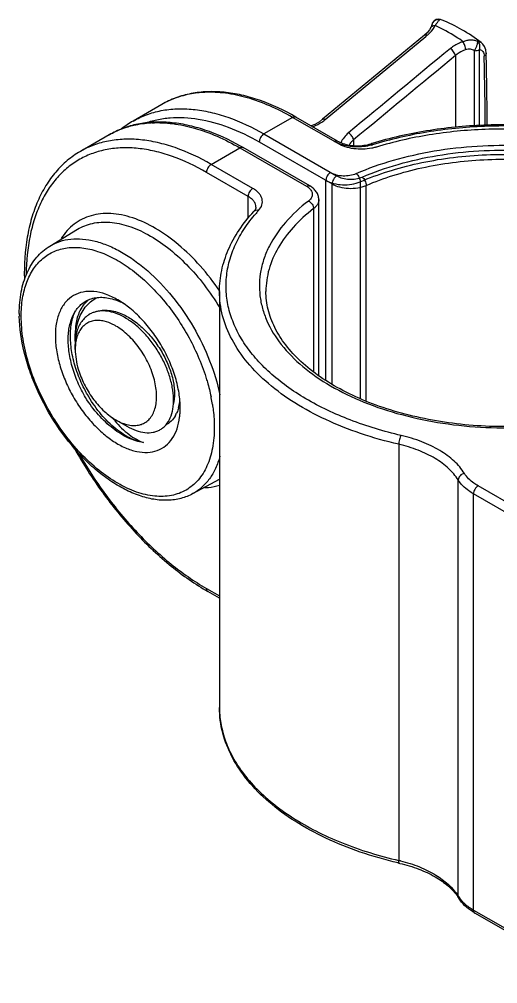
# Model space of a CAD drawing. Extents: x 0 to 781, y 0 to 572.
# Drawn here: x 587 to 623.5, y 356.6 to 430.4 of the extents above; entities that cross this region are included whole.
import ezdxf

# ---------------------------------------------------------------- set-up
doc = ezdxf.new("R2010")
doc.units = 0
doc.header["$LTSCALE"] = 10
doc.header["$MEASUREMENT"] = 0
doc.layers.get('0').update_dxf_attribs({"linetype": 'CONTINUOUS'})
doc.layers.add('06___PRT_ALL_SURFS', color=7, linetype='CONTINUOUS')

msp = doc.modelspace()

# ---------------------------------------------------------------- linework, layer by layer
at = {"color": 7, "linetype": 'Continuous'}
for p, q in [((619.023, 430.44), (619.022, 430.44)), ((619.163, 430.419), (619.023, 430.44)), ((619.115, 430.419), (619.023, 430.44)), ((619.292, 430.379), (619.115, 430.419)), ((619.292, 430.379), (619.163, 430.419)), ((619.292, 430.379), (619.292, 430.379)), ((618.412, 429.802), (618.412, 429.802)), ((617.941, 429.232), (610.149, 422.788)), ((610.355, 422.778), (618.033, 429.12)), ((618.13, 429.407), (617.941, 429.232)), ((618.033, 429.12), (618.153, 429.22)), ((621.772, 422.267), (621.772, 428.039)), ((622.137, 422.289), (622.137, 428.124)), ((622.277, 428.658), (622.277, 428.658)), ((620.31, 427.663), (620.31, 422.176)), ((622.651, 427.846), (622.651, 427.846)), ((597.851, 423.922), (595.659, 422.657)), ((607.851, 422.932), (605.659, 421.666)), ((611.33, 420.924), (607.851, 422.932)), ((611.284, 421.119), (608.101, 422.957)), ((605.659, 421.666), (611.221, 418.455)), ((605.306, 421.054), (610.867, 417.843)), ((612.518, 421.219), (612.518, 420.784)), ((610.403, 402.836), (610.403, 418.111)), ((610.867, 402.532), (610.867, 417.843)), ((613.015, 418.003), (613.015, 401.434)), ((613.472, 401.215), (613.472, 417.731)), ((591.234, 405.799), (591.234, 406.367)), ((591.234, 405.173), (591.234, 405.549)), ((594.346, 399.784), (595.183, 399.3))]:
    msp.add_line(p, q, dxfattribs=at)
for points in [[(618.412, 429.802), (618.314, 429.632), (618.13, 429.407)], [(618.497, 429.992), (618.499, 429.999), (618.497, 429.996), (618.481, 429.953), (618.445, 429.872), (618.412, 429.802)], [(622.651, 427.846), (622.619, 428.11), (622.533, 428.349), (622.401, 428.544), (622.277, 428.658)], [(610.149, 422.788), (609.901, 422.606), (609.542, 422.401), (609.268, 422.283)]]:
    msp.add_lwpolyline(points, dxfattribs=at)
for centre, radius, start, end in [((618.991, 429.941), 0.5, 86.41516, 174.11459), ((618.985, 429.937), 0.495, 138.63404, 155.59109), ((618.987, 429.935), 0.497, 137.35152, 138.61956), ((618.994, 429.927), 0.508, 86.78769, 96.87046), ((618.979, 429.938), 0.488, 173.70532, 179.70712), ((618.991, 429.937), 0.5, 160.47066, 173.73698), ((618.975, 429.942), 0.483, 155.66979, 160.41315), ((157.777, 417.779), 464.832, 0.55998, 1.21444), ((157.28, 417.98), 465.476, 0.53549, 1.21444), ((601.249, 418.017), 6.813, 106.44817, 119.9173), ((601.515, 416.544), 8.315, 92.64361, 93.18166), ((598.783, 406.816), 18.637, 59.99947, 60.6803), ((599.177, 416.566), 7.034, 120.00748, 128.773), ((608.416, 425.129), 3.047, 306.52203, 309.51531), ((612.584, 423.963), 3.265, 251.22403, 251.67156), ((612.543, 423.436), 2.64, 248.74408, 251.11679), ((622.507, 392.552), 29.656, 106.78397, 107.01951), ((612.953, 424.172), 3.484, 284.96396, 287.00954), ((593.134, 406.939), 2.221, 107.63842, 108.0745), ((593.239, 406.311), 1.799, 121.68807, 123.10769), ((593.241, 406.306), 1.805, 115.11415, 121.67867), ((593.46, 406.215), 1.961, 108.62471, 109.17068), ((597.51, 405.8), 6.275, 179.99781, 180.98054), ((595.56, 405.552), 4.325, 176.71359, 180.05202), ((595.353, 405.563), 4.118, 176.38821, 176.69914), ((597.802, 405.543), 6.605, 196.55267, 197.76737), ((595.971, 401.57), 3.278, 345.19177, 348.87115), ((595.541, 401.651), 3.716, 348.93442, 353.32081), ((596.895, 401.25), 2.298, 330.55875, 334.64811), ((600.605, 405.075), 8.303, 217.96229, 219.33814), ((600.443, 404.943), 8.095, 219.34039, 220.30626), ((595.782, 400.915), 1.552, 284.79378, 288.28752)]:
    msp.add_arc(centre, radius, start, end, dxfattribs=at)
for points, knots in [([(618.621, 430.272), (618.661, 430.315), (618.758, 430.389), (618.874, 430.424), (618.933, 430.431)], [0, 0, 0, 0, 0.499295, 1, 1, 1, 1]), ([(618.751, 429.963), (618.805, 430.045), (618.883, 430.157), (618.985, 430.286), (619.029, 430.337), (619.049, 430.358)], [0, 0, 0, 0, 0.595246, 0.822001, 1, 1, 1, 1]), ([(619.049, 430.358), (619.052, 430.361), (619.061, 430.371), (619.071, 430.381), (619.079, 430.389)], [0, 0, 0, 0, 0.269495, 1, 1, 1, 1]), ([(619.079, 430.389), (619.082, 430.392), (619.093, 430.402), (619.105, 430.413), (619.115, 430.419)], [0, 0, 0, 0, 0.287451, 1, 1, 1, 1]), ([(622.277, 428.658), (621.804, 429.015), (620.846, 429.657), (619.811, 430.171), (619.292, 430.379)], [0, 0, 0, 0, 0.514062, 1, 1, 1, 1]), ([(618.153, 429.22), (618.22, 429.275), (618.457, 429.489), (618.655, 429.751), (618.751, 429.963)], [0, 0, 0, 0, 0.270685, 1, 1, 1, 1]), ([(618.412, 429.802), (618.424, 429.828), (618.461, 429.878), (618.542, 429.931), (618.641, 429.961), (618.714, 429.964), (618.751, 429.963)], [0, 0, 0, 0, 0.220953, 0.456426, 0.715825, 1, 1, 1, 1]), ([(620.898, 428.724), (620.722, 428.848), (620.036, 429.309), (619.309, 429.712), (618.751, 429.963)], [0, 0, 0, 0, 0.2603, 1, 1, 1, 1]), ([(617.941, 429.232), (617.952, 429.242), (617.981, 429.256), (618.033, 429.259), (618.092, 429.247), (618.132, 429.23), (618.153, 429.22)], [0, 0, 0, 0, 0.196532, 0.420146, 0.687076, 1, 1, 1, 1]), ([(622, 428.754), (621.913, 428.784), (621.732, 428.83), (621.452, 428.851), (621.169, 428.82), (620.986, 428.761), (620.898, 428.724)], [0, 0, 0, 0, 0.245547, 0.493092, 0.744083, 1, 1, 1, 1]), ([(620.898, 428.724), (620.805, 428.695), (620.455, 428.57), (620.126, 428.379), (619.914, 428.203)], [0, 0, 0, 0, 0.259009, 1, 1, 1, 1]), ([(620.31, 427.663), (620.3, 427.712), (620.26, 427.816), (620.169, 427.961), (620.053, 428.096), (619.961, 428.172), (619.914, 428.203)], [0, 0, 0, 0, 0.221722, 0.480506, 0.749635, 1, 1, 1, 1]), ([(621.092, 428.118), (621.019, 428.092), (620.738, 427.979), (620.478, 427.812), (620.31, 427.663)], [0, 0, 0, 0, 0.257553, 1, 1, 1, 1]), ([(621.092, 428.118), (621.083, 428.168), (621.06, 428.272), (621.015, 428.429), (620.961, 428.582), (620.919, 428.679), (620.898, 428.724)], [0, 0, 0, 0, 0.238012, 0.504204, 0.768223, 1, 1, 1, 1]), ([(621.772, 428.039), (621.72, 428.066), (621.613, 428.112), (621.443, 428.155), (621.265, 428.161), (621.148, 428.137), (621.092, 428.118)], [0, 0, 0, 0, 0.247778, 0.496345, 0.746636, 1, 1, 1, 1]), ([(621.772, 428.039), (621.787, 428.07), (621.823, 428.132), (621.873, 428.23), (621.915, 428.334), (621.951, 428.437), (621.98, 428.535), (621.995, 428.611), (622.003, 428.665), (622.007, 428.706), (622.006, 428.737), (622, 428.754)], [0, 0, 0, 0, 0.135308, 0.282348, 0.432642, 0.579275, 0.715114, 0.833664, 0.884573, 0.929075, 1, 1, 1, 1]), ([(621.772, 428.039), (621.838, 428.039), (621.965, 428.051), (622.086, 428.094), (622.137, 428.124)], [0, 0, 0, 0, 0.525548, 1, 1, 1, 1]), ([(622.137, 428.124), (622.158, 428.179), (622.183, 428.297), (622.171, 428.474), (622.112, 428.635), (622.041, 428.721), (622, 428.754)], [0, 0, 0, 0, 0.260353, 0.521078, 0.770119, 1, 1, 1, 1]), ([(622, 428.754), (622.05, 428.751), (622.149, 428.734), (622.238, 428.687), (622.277, 428.658)], [0, 0, 0, 0, 0.512279, 1, 1, 1, 1]), ([(622.137, 428.124), (622.189, 428.121), (622.292, 428.094), (622.415, 427.983), (622.488, 427.821), (622.503, 427.697), (622.505, 427.631)], [0, 0, 0, 0, 0.228791, 0.455694, 0.707915, 1, 1, 1, 1]), ([(622.651, 427.846), (622.651, 427.826), (622.645, 427.785), (622.615, 427.727), (622.567, 427.674), (622.527, 427.645), (622.505, 427.631)], [0, 0, 0, 0, 0.218843, 0.452546, 0.7118, 1, 1, 1, 1]), ([(608.101, 422.957), (607.215, 423.468), (605.852, 424.116), (603.977, 424.66), (602.636, 424.884), (601.337, 424.927), (600.094, 424.786), (598.921, 424.461), (598.194, 424.12), (597.851, 423.922)], [0, 0, 0, 0, 0.284915, 0.417041, 0.542661, 0.662551, 0.77779, 0.889729, 1, 1, 1, 1]), ([(601.054, 424.846), (600.904, 424.838), (600.319, 424.789), (599.739, 424.675), (599.32, 424.551)], [0, 0, 0, 0, 0.255604, 1, 1, 1, 1]), ([(607.851, 422.932), (607.287, 423.258), (606.16, 423.833), (604.438, 424.463), (602.763, 424.821), (601.661, 424.875), (601.132, 424.85)], [0, 0, 0, 0, 0.276503, 0.534855, 0.775382, 1, 1, 1, 1]), ([(595.659, 422.657), (595.987, 422.846), (596.684, 423.172), (597.81, 423.483), (599.011, 423.617), (600.273, 423.573), (601.585, 423.353), (603.434, 422.815), (604.781, 422.173), (605.659, 421.666)], [0, 0, 0, 0, 0.108048, 0.218133, 0.332108, 0.451508, 0.577459, 0.71072, 1, 1, 1, 1]), ([(596.53, 422.479), (596.839, 422.595), (597.483, 422.784), (598.862, 422.984), (600.731, 422.878), (603.042, 422.224), (604.549, 421.491), (605.306, 421.054)], [0, 0, 0, 0, 0.107863, 0.218861, 0.454464, 0.713983, 1, 1, 1, 1]), ([(607.851, 422.932), (607.873, 422.944), (607.917, 422.965), (607.984, 422.981), (608.047, 422.98), (608.085, 422.966), (608.101, 422.957)], [0, 0, 0, 0, 0.289153, 0.549037, 0.782326, 1, 1, 1, 1]), ([(609.382, 422.214), (609.459, 422.245), (609.755, 422.374), (610.037, 422.538), (610.229, 422.68)], [0, 0, 0, 0, 0.256992, 1, 1, 1, 1]), ([(610.149, 422.788), (610.16, 422.797), (610.188, 422.811), (610.238, 422.815), (610.296, 422.804), (610.335, 422.788), (610.355, 422.778)], [0, 0, 0, 0, 0.197999, 0.422131, 0.688433, 1, 1, 1, 1]), ([(643.991, 414.706), (643.358, 415.557), (642.192, 416.734), (640.385, 418.064), (638.256, 419.338), (635.22, 420.651), (631.208, 421.741), (626.906, 422.34), (622.485, 422.425), (618.126, 421.994), (615.3, 421.354), (613.943, 420.945)], [0, 0, 0, 0, 0.098598, 0.152087, 0.208391, 0.328853, 0.458252, 0.59368, 0.731608, 0.868258, 1, 1, 1, 1]), ([(643.784, 414.546), (643.195, 415.392), (642.085, 416.567), (640.342, 417.899), (638.256, 419.187), (635.251, 420.52), (631.257, 421.631), (626.953, 422.245), (622.524, 422.336), (618.156, 421.902), (615.328, 421.255), (613.973, 420.84)], [0, 0, 0, 0, 0.096261, 0.148986, 0.204779, 0.324893, 0.454664, 0.590936, 0.729919, 0.867574, 1, 1, 1, 1]), ([(605.659, 421.666), (605.609, 421.637), (605.514, 421.557), (605.403, 421.406), (605.328, 421.234), (605.306, 421.112), (605.306, 421.054)], [0, 0, 0, 0, 0.237217, 0.499998, 0.76278, 1, 1, 1, 1]), ([(612.129, 421.754), (612.002, 421.649), (611.776, 421.419), (611.611, 421.141), (611.551, 420.998)], [0, 0, 0, 0, 0.515744, 1, 1, 1, 1]), ([(612.518, 421.219), (612.508, 421.267), (612.469, 421.369), (612.38, 421.513), (612.266, 421.646), (612.176, 421.723), (612.129, 421.754)], [0, 0, 0, 0, 0.221202, 0.479279, 0.748335, 1, 1, 1, 1]), ([(643.343, 414.558), (642.758, 415.378), (641.663, 416.516), (639.952, 417.806), (637.911, 419.052), (634.978, 420.342), (631.086, 421.418), (626.898, 422.013), (622.587, 422.104), (618.334, 421.688), (615.579, 421.065), (614.257, 420.665)], [0, 0, 0, 0, 0.096571, 0.149419, 0.205301, 0.325483, 0.455185, 0.591295, 0.730091, 0.867604, 1, 1, 1, 1]), ([(611.034, 421.095), (611.056, 421.107), (611.099, 421.128), (611.166, 421.144), (611.229, 421.143), (611.267, 421.129), (611.284, 421.119)], [0, 0, 0, 0, 0.289153, 0.549037, 0.782326, 1, 1, 1, 1]), ([(611.533, 420.871), (611.488, 420.887), (611.317, 420.949), (611.151, 421.027), (611.034, 421.095)], [0, 0, 0, 0, 0.260342, 1, 1, 1, 1]), ([(611.284, 421.119), (611.307, 421.106), (611.404, 421.052), (611.507, 421.007), (611.586, 420.976)], [0, 0, 0, 0, 0.237218, 1, 1, 1, 1]), ([(613.901, 420.577), (613.677, 420.534), (613.219, 420.484), (612.537, 420.519), (611.896, 420.658), (611.504, 420.823), (611.33, 420.924)], [0, 0, 0, 0, 0.259308, 0.52089, 0.771599, 1, 1, 1, 1]), ([(613.853, 420.806), (613.477, 420.705), (612.884, 420.642), (612.112, 420.714), (611.736, 420.804), (611.557, 420.863)], [0, 0, 0, 0, 0.50283, 0.756991, 1, 1, 1, 1]), ([(611.689, 420.938), (611.853, 420.882), (612.205, 420.797), (612.75, 420.75), (613.3, 420.783), (613.657, 420.858), (613.826, 420.91)], [0, 0, 0, 0, 0.240841, 0.49735, 0.755188, 1, 1, 1, 1]), ([(612.518, 421.219), (612.485, 421.188), (612.357, 421.067), (612.245, 420.929), (612.175, 420.818)], [0, 0, 0, 0, 0.256517, 1, 1, 1, 1]), ([(612.715, 418.642), (613.642, 419.042), (615.605, 419.733), (618.711, 420.429), (621.981, 420.8), (625.313, 420.833), (628.603, 420.528), (631.749, 419.894), (634.655, 418.951), (637.231, 417.726), (639.399, 416.254), (641.093, 414.574), (642.08, 413.001), (642.552, 411.704), (642.75, 410.734), (642.796, 409.758), (642.69, 408.783), (642.433, 407.818), (641.882, 406.531), (640.801, 404.981), (639.666, 403.941), (639.03, 403.45)], [0, 0, 0, 0, 0.070416, 0.1448, 0.221752, 0.299687, 0.37696, 0.451968, 0.523263, 0.589667, 0.650417, 0.705345, 0.755081, 0.778522, 0.801345, 0.823884, 0.846493, 0.869522, 0.893288, 0.943949, 1, 1, 1, 1]), ([(613.973, 420.84), (613.96, 420.853), (613.932, 420.88), (613.883, 420.912), (613.842, 420.915), (613.826, 420.91)], [0, 0, 0, 0, 0.318155, 0.701868, 1, 1, 1, 1]), ([(614.257, 420.665), (614.228, 420.657), (614.111, 420.623), (613.992, 420.595), (613.901, 420.577)], [0, 0, 0, 0, 0.245668, 1, 1, 1, 1]), ([(613.015, 418.003), (613.709, 418.302), (615.163, 418.84), (617.453, 419.449), (619.865, 419.871), (622.355, 420.099), (624.875, 420.127), (627.379, 419.956), (629.818, 419.589), (632.147, 419.032), (634.323, 418.296), (636.304, 417.394), (638.054, 416.343), (639.54, 415.16), (640.735, 413.866), (641.613, 412.481), (642.151, 411.03), (642.274, 410.03), (642.274, 409.541)], [0, 0, 0, 0, 0.066126, 0.135387, 0.207004, 0.280142, 0.35388, 0.427282, 0.499425, 0.569434, 0.636523, 0.700037, 0.759503, 0.814685, 0.865657, 0.912872, 0.95722, 1, 1, 1, 1]), ([(613.174, 418.372), (614.068, 418.754), (615.962, 419.413), (618.955, 420.077), (622.103, 420.428), (625.309, 420.455), (628.474, 420.158), (631.5, 419.545), (634.295, 418.636), (636.773, 417.456), (638.86, 416.04), (640.492, 414.425), (641.445, 412.912), (641.903, 411.665), (642.097, 410.732), (642.146, 409.793), (642.048, 408.854), (641.806, 407.926), (641.284, 406.686), (640.254, 405.192), (639.169, 404.189), (638.561, 403.715)], [0, 0, 0, 0, 0.070534, 0.144995, 0.221984, 0.299925, 0.377185, 0.452173, 0.52345, 0.589848, 0.650612, 0.705571, 0.755348, 0.778807, 0.801643, 0.824186, 0.846788, 0.869798, 0.893532, 0.94409, 1, 1, 1, 1]), ([(613.472, 417.731), (614.142, 418.018), (615.545, 418.531), (617.753, 419.112), (620.078, 419.513), (623.278, 419.798), (626.509, 419.702), (629.655, 419.223), (631.895, 418.684), (633.985, 417.972), (635.889, 417.102), (637.571, 416.089), (638.998, 414.95), (640.146, 413.704), (640.989, 412.37), (641.506, 410.974), (641.624, 410.012), (641.624, 409.541)], [0, 0, 0, 0, 0.066253, 0.135613, 0.2073, 0.28048, 0.427515, 0.499636, 0.569611, 0.636659, 0.700131, 0.759558, 0.814708, 0.865659, 0.912865, 0.957213, 1, 1, 1, 1]), ([(610.756, 418.724), (610.706, 418.695), (610.611, 418.615), (610.5, 418.463), (610.425, 418.291), (610.403, 418.169), (610.403, 418.111)], [0, 0, 0, 0, 0.237217, 0.499998, 0.76278, 1, 1, 1, 1]), ([(610.756, 418.724), (610.892, 418.645), (611.206, 418.526), (611.712, 418.455), (612.23, 418.485), (612.564, 418.577), (612.715, 418.642)], [0, 0, 0, 0, 0.233419, 0.491712, 0.754443, 1, 1, 1, 1]), ([(611.221, 418.455), (611.171, 418.426), (611.076, 418.346), (610.965, 418.195), (610.889, 418.023), (610.867, 417.901), (610.867, 417.843)], [0, 0, 0, 0, 0.237217, 0.499998, 0.76278, 1, 1, 1, 1]), ([(611.221, 418.455), (611.356, 418.377), (611.669, 418.258), (612.173, 418.187), (612.69, 418.216), (613.022, 418.307), (613.174, 418.372)], [0, 0, 0, 0, 0.233308, 0.491462, 0.754186, 1, 1, 1, 1]), ([(612.715, 418.642), (612.759, 418.609), (612.84, 418.52), (612.933, 418.361), (612.996, 418.184), (613.015, 418.061), (613.015, 418.003)], [0, 0, 0, 0, 0.228453, 0.490825, 0.758132, 1, 1, 1, 1]), ([(610.403, 418.111), (610.584, 418.006), (611.002, 417.847), (611.677, 417.752), (612.368, 417.793), (612.812, 417.916), (613.015, 418.003)], [0, 0, 0, 0, 0.233426, 0.491712, 0.754436, 1, 1, 1, 1]), ([(610.867, 417.843), (611.048, 417.739), (611.465, 417.58), (612.137, 417.485), (612.826, 417.524), (613.269, 417.645), (613.472, 417.731)], [0, 0, 0, 0, 0.233315, 0.491462, 0.754179, 1, 1, 1, 1]), ([(613.174, 418.372), (613.218, 418.338), (613.298, 418.249), (613.39, 418.089), (613.453, 417.913), (613.472, 417.79), (613.472, 417.731)], [0, 0, 0, 0, 0.228161, 0.49052, 0.757975, 1, 1, 1, 1]), ([(590.707, 406.214), (590.724, 406.552), (590.814, 407.192), (591.111, 407.925), (591.449, 408.395), (591.741, 408.681), (592.074, 408.905), (592.319, 409.01), (592.445, 409.051)], [0, 0, 0, 0, 0.287243, 0.542922, 0.661372, 0.775537, 0.887595, 1, 1, 1, 1]), ([(592.258, 408.967), (592.142, 408.88), (591.924, 408.676), (591.66, 408.3), (591.456, 407.857), (591.365, 407.534), (591.329, 407.365)], [0, 0, 0, 0, 0.229853, 0.470022, 0.725701, 1, 1, 1, 1]), ([(591.456, 407.334), (591.519, 407.532), (591.67, 407.907), (591.986, 408.409), (592.376, 408.82), (592.682, 409.029), (592.842, 409.115)], [0, 0, 0, 0, 0.269326, 0.522672, 0.764313, 1, 1, 1, 1]), ([(592.461, 409.056), (592.609, 409.103), (592.922, 409.168), (593.415, 409.174), (593.933, 409.093), (594.277, 408.986), (594.45, 408.92)], [0, 0, 0, 0, 0.228702, 0.469218, 0.725533, 1, 1, 1, 1]), ([(594.45, 408.92), (594.493, 408.904), (594.667, 408.834), (594.837, 408.754), (594.962, 408.689)], [0, 0, 0, 0, 0.244299, 1, 1, 1, 1]), ([(591.366, 403.483), (591.218, 403.905), (590.987, 404.744), (590.837, 405.988), (590.903, 407.134), (591.106, 407.837), (591.248, 408.147)], [0, 0, 0, 0, 0.281619, 0.545408, 0.78553, 1, 1, 1, 1]), ([(594.791, 407.741), (594.589, 407.842), (594.187, 408.007), (593.574, 408.135), (593.082, 408.124), (592.723, 408.042), (592.555, 407.978), (592.475, 407.941)], [0, 0, 0, 0, 0.282442, 0.540377, 0.776965, 0.889631, 1, 1, 1, 1]), ([(592.834, 408.073), (592.982, 408.123), (593.3, 408.189), (593.802, 408.184), (594.329, 408.079), (594.677, 407.95), (594.851, 407.872)], [0, 0, 0, 0, 0.226242, 0.465681, 0.722862, 1, 1, 1, 1]), ([(591.329, 407.365), (591.313, 407.287), (591.256, 406.957), (591.234, 406.621), (591.234, 406.367)], [0, 0, 0, 0, 0.239895, 1, 1, 1, 1]), ([(591.857, 407.468), (591.766, 407.371), (591.6, 407.147), (591.416, 406.755), (591.293, 406.307), (591.253, 405.989), (591.243, 405.823)], [0, 0, 0, 0, 0.2239, 0.463086, 0.721166, 1, 1, 1, 1]), ([(593.458, 407.332), (593.319, 407.365), (593.044, 407.405), (592.639, 407.381), (592.269, 407.269), (591.945, 407.068), (591.675, 406.787), (591.466, 406.433), (591.32, 406.016), (591.269, 405.714), (591.253, 405.556)], [0, 0, 0, 0, 0.131085, 0.25263, 0.367909, 0.48133, 0.597667, 0.721125, 0.8547, 1, 1, 1, 1]), ([(592.256, 407.819), (592.219, 407.795), (592.074, 407.693), (591.944, 407.569), (591.857, 407.468)], [0, 0, 0, 0, 0.247422, 1, 1, 1, 1]), ([(595.184, 399.3), (595.409, 399.17), (595.855, 398.957), (596.539, 398.789), (597.085, 398.801), (597.473, 398.908), (597.736, 399.032), (597.974, 399.201), (598.259, 399.487), (598.538, 399.958), (598.725, 400.643), (598.77, 401.434), (598.673, 402.304), (598.436, 403.221), (598.067, 404.15), (597.577, 405.056), (596.985, 405.902), (596.313, 406.653), (595.585, 407.278), (595.057, 407.608), (594.791, 407.741)], [0, 0, 0, 0, 0.059313, 0.112141, 0.159451, 0.181768, 0.203654, 0.225548, 0.247893, 0.295352, 0.348538, 0.408475, 0.475057, 0.547355, 0.623859, 0.702676, 0.781714, 0.858864, 0.932156, 1, 1, 1, 1]), ([(594.851, 407.872), (595.157, 407.735), (595.763, 407.375), (596.588, 406.667), (597.333, 405.804), (597.959, 404.834), (598.436, 403.814), (598.695, 402.948), (598.803, 402.279), (598.841, 401.682), (598.801, 401.244), (598.733, 400.974)], [0, 0, 0, 0, 0.119381, 0.249347, 0.386053, 0.524615, 0.659765, 0.78648, 0.845393, 0.900778, 1, 1, 1, 1]), ([(591.262, 406.369), (591.27, 406.454), (591.31, 406.78), (591.382, 407.102), (591.456, 407.334)], [0, 0, 0, 0, 0.259044, 1, 1, 1, 1]), ([(594.346, 406.969), (594.272, 407.012), (593.99, 407.163), (593.687, 407.279), (593.458, 407.332)], [0, 0, 0, 0, 0.265214, 1, 1, 1, 1]), ([(596.269, 399.442), (596.393, 399.483), (596.634, 399.599), (596.94, 399.869), (597.18, 400.223), (597.349, 400.65), (597.445, 401.14), (597.468, 401.681), (597.417, 402.26), (597.294, 402.866), (597.101, 403.484), (596.757, 404.307), (596.3, 405.086), (595.751, 405.786), (595.308, 406.252), (594.842, 406.651), (594.512, 406.873), (594.346, 406.969)], [0, 0, 0, 0, 0.043324, 0.08712, 0.133296, 0.183289, 0.237915, 0.297419, 0.36158, 0.429821, 0.501304, 0.575012, 0.724376, 0.797816, 0.868857, 0.936533, 1, 1, 1, 1]), ([(592.021, 401.489), (591.8, 401.868), (591.408, 402.646), (590.978, 403.854), (590.728, 405.047), (590.688, 405.837), (590.707, 406.214)], [0, 0, 0, 0, 0.265278, 0.525135, 0.772094, 1, 1, 1, 1]), ([(591.234, 405.8), (591.234, 405.848), (591.237, 406.038), (591.248, 406.228), (591.262, 406.369)], [0, 0, 0, 0, 0.254225, 1, 1, 1, 1]), ([(591.253, 405.556), (591.25, 405.525), (591.239, 405.397), (591.234, 405.269), (591.234, 405.173)], [0, 0, 0, 0, 0.244619, 1, 1, 1, 1]), ([(591.234, 405.173), (591.234, 404.927), (591.279, 404.415), (591.396, 403.916), (591.471, 403.661)], [0, 0, 0, 0, 0.481004, 1, 1, 1, 1]), ([(592.162, 401.735), (592.082, 401.875), (591.778, 402.439), (591.524, 403.03), (591.366, 403.483)], [0, 0, 0, 0, 0.250991, 1, 1, 1, 1]), ([(591.513, 403.528), (591.638, 403.135), (591.964, 402.367), (592.623, 401.323), (593.298, 400.567), (593.887, 400.076), (594.192, 399.873), (594.346, 399.784)], [0, 0, 0, 0, 0.258066, 0.519758, 0.771023, 0.888976, 1, 1, 1, 1]), ([(596.453, 398.049), (596.058, 398.101), (595.455, 398.298), (594.699, 398.711), (593.899, 399.273), (592.955, 400.176), (592.315, 401.028), (592.021, 401.489)], [0, 0, 0, 0, 0.207617, 0.323906, 0.447979, 0.715427, 1, 1, 1, 1]), ([(596.453, 398.049), (596.065, 398.114), (595.474, 398.337), (594.741, 398.784), (593.96, 399.389), (593.046, 400.352), (592.438, 401.25), (592.162, 401.735)], [0, 0, 0, 0, 0.203358, 0.31885, 0.442893, 0.712121, 1, 1, 1, 1]), ([(599.14, 400.733), (599.129, 400.691), (599.083, 400.532), (599.024, 400.377), (598.972, 400.266)], [0, 0, 0, 0, 0.258337, 1, 1, 1, 1]), ([(598.896, 400.121), (598.807, 399.963), (598.593, 399.675), (598.3, 399.465), (598.146, 399.388)], [0, 0, 0, 0, 0.512748, 1, 1, 1, 1]), ([(594.27, 399.707), (594.594, 399.326), (595.114, 398.814), (595.883, 398.301), (596.265, 398.119), (596.453, 398.049)], [0, 0, 0, 0, 0.542344, 0.782478, 1, 1, 1, 1]), ([(594.346, 399.784), (594.502, 399.694), (594.814, 399.54), (595.292, 399.392), (595.75, 399.343), (596.043, 399.379), (596.178, 399.415)], [0, 0, 0, 0, 0.283413, 0.542984, 0.780238, 1, 1, 1, 1])]:
    msp.add_open_spline(points, degree=3, knots=knots, dxfattribs=at)
for points in [[(619.022, 430.434), (619.053, 430.432), (619.084, 430.427), (619.115, 430.419)], [(619.914, 428.203), (617.318, 426.054), (614.723, 423.905), (612.129, 421.754)], [(620.31, 427.663), (617.712, 425.515), (615.115, 423.367), (612.518, 421.219)]]:
    msp.add_open_spline(points, degree=3, dxfattribs=at)
at = {"layer": '06___PRT_ALL_SURFS', "color": 7, "linetype": 'Continuous'}
for p, q in [((593.821, 421.595), (591.629, 420.33)), ((601.629, 419.339), (603.821, 420.605)), ((603.821, 420.605), (608.918, 417.662)), ((609.168, 417.687), (604.071, 420.63)), ((604.811, 417.502), (601.629, 419.339)), ((604.458, 416.89), (601.275, 418.727)), ((604.458, 415.192), (604.458, 416.89)), ((609.857, 403.194), (609.857, 416.641)), ((609.459, 415.95), (609.459, 403.455)), ((589.298, 413.092), (591.405, 414.37)), ((602.265, 409.623), (602.265, 377.779)), ((599.26, 400.703), (599.26, 400.703)), ((615.968, 397.918), (615.968, 366.074)), ((600.236, 394.147), (602.265, 395.262)), ((620.515, 363.347), (620.515, 395.191)), ((621.686, 362.28), (621.686, 394.124)), ((640.025, 383.536), (621.686, 394.124)), ((640.379, 384.149), (622.04, 394.736)), ((601.275, 386.883), (602.265, 386.312)), ((602.265, 386.143), (601.379, 386.654)), ((621.686, 362.28), (630.87, 356.978)), ((631.157, 356.644), (621.79, 362.052))]:
    msp.add_line(p, q, dxfattribs=at)
for centre, radius, start, end in [((597.485, 414.217), 8.315, 92.64361, 93.18166), ((594.752, 404.489), 18.637, 59.99947, 60.6803), ((614.124, 407.657), 12.046, 137.43419, 138.80456), ((597.435, 407.924), 10.475, 180.0035, 181.13531), ((588.157, 398.793), 13.739, 11.42661, 11.58497), ((588.223, 398.807), 13.672, 11.21797, 11.42661), ((588.591, 398.878), 13.296, 9.04905, 11.2233), ((593.949, 400.649), 5.31, 352.92981, 354.73214), ((610.878, 403.107), 18.998, 239.37834, 239.99947), ((611.088, 378.265), 8.907, 205.6289, 206.04513), ((613.289, 354.529), 11.852, 76.28935, 76.93855), ((623.335, 397.296), 32.276, 256.70231, 256.93802), ((617.636, 361.364), 3.443, 31.8519, 34.35744), ((622.5, 364.581), 2.337, 211.8519, 215.66726), ((624.087, 366.032), 4.595, 237.29395, 240.00819)]:
    msp.add_arc(centre, radius, start, end, dxfattribs=at)
for points, knots in [([(603.879, 420.739), (603.007, 421.229), (601.667, 421.846), (599.829, 422.359), (598.513, 422.564), (597.24, 422.596), (596.021, 422.45), (594.871, 422.125), (594.158, 421.79), (593.821, 421.595)], [0, 0, 0, 0, 0.284194, 0.416119, 0.541684, 0.661662, 0.777115, 0.889365, 1, 1, 1, 1]), ([(593.821, 421.595), (593.936, 421.662), (594.406, 421.914), (594.906, 422.111), (595.29, 422.224)], [0, 0, 0, 0, 0.248756, 1, 1, 1, 1]), ([(595.29, 422.224), (595.428, 422.265), (595.996, 422.414), (596.581, 422.495), (597.023, 422.519)], [0, 0, 0, 0, 0.24533, 1, 1, 1, 1]), ([(597.101, 422.523), (597.631, 422.548), (598.733, 422.494), (600.407, 422.136), (602.13, 421.506), (603.256, 420.931), (603.821, 420.605)], [0, 0, 0, 0, 0.224618, 0.465145, 0.723497, 1, 1, 1, 1]), ([(601.629, 419.339), (600.751, 419.846), (599.403, 420.488), (597.555, 421.026), (596.243, 421.246), (594.98, 421.29), (593.78, 421.156), (592.653, 420.845), (591.957, 420.519), (591.629, 420.33)], [0, 0, 0, 0, 0.28928, 0.422541, 0.548492, 0.667892, 0.781867, 0.891952, 1, 1, 1, 1]), ([(603.821, 420.605), (603.843, 420.617), (603.886, 420.638), (603.954, 420.654), (604.017, 420.653), (604.054, 420.639), (604.071, 420.63)], [0, 0, 0, 0, 0.289153, 0.549037, 0.782326, 1, 1, 1, 1]), ([(591.629, 420.33), (591.276, 420.126), (590.599, 419.651), (589.71, 418.766), (588.955, 417.718), (588.339, 416.523), (587.866, 415.196), (587.418, 413.219), (587.323, 411.653), (587.344, 410.589)], [0, 0, 0, 0, 0.109648, 0.221057, 0.335931, 0.45567, 0.581394, 0.713863, 1, 1, 1, 1]), ([(601.275, 418.727), (600.425, 419.218), (599.121, 419.839), (597.332, 420.365), (596.061, 420.582), (594.838, 420.63), (593.673, 420.508), (592.579, 420.215), (591.568, 419.753), (590.65, 419.127), (589.836, 418.345), (589.134, 417.414), (588.549, 416.347), (588.087, 415.152), (587.627, 413.358), (587.498, 411.927), (587.488, 410.952)], [0, 0, 0, 0, 0.144933, 0.211743, 0.274912, 0.334811, 0.391989, 0.447195, 0.501337, 0.555418, 0.610445, 0.667342, 0.726878, 0.789635, 0.855995, 1, 1, 1, 1]), ([(601.629, 419.339), (601.579, 419.31), (601.484, 419.23), (601.373, 419.079), (601.297, 418.907), (601.275, 418.785), (601.275, 418.727)], [0, 0, 0, 0, 0.237217, 0.499998, 0.76278, 1, 1, 1, 1]), ([(608.918, 417.662), (608.94, 417.675), (608.983, 417.695), (609.051, 417.712), (609.114, 417.71), (609.151, 417.696), (609.168, 417.687)], [0, 0, 0, 0, 0.289153, 0.549037, 0.782326, 1, 1, 1, 1]), ([(604.811, 417.502), (604.761, 417.473), (604.666, 417.393), (604.555, 417.242), (604.479, 417.07), (604.458, 416.948), (604.458, 416.89)], [0, 0, 0, 0, 0.237217, 0.499998, 0.76278, 1, 1, 1, 1]), ([(605.252, 415.805), (605.366, 415.929), (605.503, 416.145), (605.554, 416.466), (605.525, 416.702), (605.431, 416.93), (605.277, 417.144), (605.067, 417.339), (604.901, 417.45), (604.811, 417.502)], [0, 0, 0, 0, 0.243862, 0.356023, 0.467836, 0.584678, 0.710848, 0.849078, 1, 1, 1, 1]), ([(608.918, 417.662), (608.943, 417.648), (609.034, 417.591), (609.118, 417.523), (609.173, 417.466)], [0, 0, 0, 0, 0.264536, 1, 1, 1, 1]), ([(609.173, 417.466), (609.236, 417.4), (609.315, 417.285), (609.358, 417.114), (609.359, 416.943), (609.271, 416.725), (609.137, 416.592), (609.059, 416.531)], [0, 0, 0, 0, 0.254864, 0.371628, 0.48606, 0.724347, 1, 1, 1, 1]), ([(609.857, 416.641), (609.857, 416.748), (609.822, 416.964), (609.673, 417.255), (609.45, 417.502), (609.266, 417.63), (609.168, 417.687)], [0, 0, 0, 0, 0.244766, 0.489795, 0.740314, 1, 1, 1, 1]), ([(605.043, 416.073), (605.043, 416.149), (605.015, 416.308), (604.895, 416.529), (604.705, 416.729), (604.545, 416.839), (604.458, 416.89)], [0, 0, 0, 0, 0.217777, 0.450914, 0.710279, 1, 1, 1, 1]), ([(609.059, 416.531), (608.425, 416.042), (607.293, 415.006), (606.213, 413.462), (605.661, 412.179), (605.403, 411.219), (605.294, 410.247), (605.336, 409.274), (605.528, 408.308), (605.991, 407.015), (606.965, 405.445), (608.642, 403.767), (610.791, 402.294), (613.347, 401.065), (616.233, 400.115), (619.361, 399.472), (622.636, 399.154), (625.957, 399.173), (629.221, 399.527), (632.327, 400.205), (634.293, 400.882), (635.223, 401.274)], [0, 0, 0, 0, 0.056079, 0.106781, 0.130569, 0.153616, 0.176238, 0.198781, 0.221598, 0.245021, 0.294685, 0.349502, 0.410118, 0.476384, 0.547556, 0.622477, 0.699714, 0.777678, 0.854738, 0.929311, 1, 1, 1, 1]), ([(609.059, 416.531), (609.114, 416.507), (609.221, 416.437), (609.348, 416.295), (609.434, 416.129), (609.459, 416.007), (609.459, 415.95)], [0, 0, 0, 0, 0.245655, 0.508756, 0.767032, 1, 1, 1, 1]), ([(609.857, 416.641), (609.857, 416.579), (609.839, 416.452), (609.759, 416.268), (609.63, 416.097), (609.52, 415.997), (609.459, 415.95)], [0, 0, 0, 0, 0.225802, 0.462629, 0.719302, 1, 1, 1, 1]), ([(602.287, 409.642), (601.83, 410.315), (600.854, 411.575), (599.208, 413.198), (597.474, 414.453), (595.971, 415.168), (594.799, 415.485), (593.974, 415.593), (593.185, 415.577), (592.444, 415.437), (591.759, 415.171), (591.141, 414.784), (590.598, 414.281), (590.297, 413.883), (590.161, 413.67)], [0, 0, 0, 0, 0.162751, 0.317617, 0.460557, 0.588968, 0.647612, 0.702739, 0.754811, 0.804535, 0.852834, 0.900782, 0.949494, 1, 1, 1, 1]), ([(602.265, 409.623), (602.265, 410.159), (602.381, 411.248), (602.896, 412.836), (603.735, 414.36), (604.473, 415.288), (604.884, 415.735)], [0, 0, 0, 0, 0.236657, 0.478995, 0.732102, 1, 1, 1, 1]), ([(616.154, 398.594), (614.829, 398.901), (612.315, 399.655), (609.407, 401.021), (607.403, 402.325), (606.115, 403.362), (605.017, 404.472), (604.122, 405.644), (603.441, 406.866), (602.982, 408.126), (602.753, 409.41), (602.758, 410.702), (602.996, 411.985), (603.463, 413.244), (604.153, 414.465), (604.737, 415.222), (605.06, 415.591)], [0, 0, 0, 0, 0.163048, 0.313521, 0.383327, 0.449277, 0.511427, 0.570015, 0.625496, 0.678545, 0.730042, 0.781019, 0.832558, 0.885681, 0.941279, 1, 1, 1, 1]), ([(605.043, 416.073), (605.043, 416.022), (605.012, 415.895), (604.935, 415.791), (604.884, 415.735)], [0, 0, 0, 0, 0.406051, 1, 1, 1, 1]), ([(605.252, 415.805), (605.185, 415.826), (605.079, 415.837), (604.954, 415.795), (604.904, 415.757), (604.884, 415.735)], [0, 0, 0, 0, 0.533836, 0.772768, 1, 1, 1, 1]), ([(609.459, 415.95), (608.899, 415.518), (607.889, 414.607), (606.712, 413.037), (606.096, 411.62), (605.855, 410.477), (605.815, 409.906), (605.815, 409.623)], [0, 0, 0, 0, 0.280809, 0.537049, 0.773743, 0.887586, 1, 1, 1, 1]), ([(591.405, 414.37), (591.581, 414.476), (591.953, 414.661), (592.773, 414.909), (593.925, 414.968), (595.374, 414.652), (596.869, 413.977), (598.362, 412.971), (599.802, 411.671), (601.137, 410.124), (601.921, 408.971), (602.285, 408.367)], [0, 0, 0, 0, 0.045374, 0.09148, 0.188604, 0.29625, 0.416478, 0.549179, 0.692645, 0.844084, 1, 1, 1, 1]), ([(589.298, 413.092), (589.535, 413.236), (590.052, 413.473), (590.904, 413.651), (591.822, 413.652), (592.786, 413.481), (593.783, 413.14), (594.795, 412.639), (595.807, 411.984), (597.161, 410.9), (598.736, 409.235), (600.33, 406.914), (601.563, 404.38), (602.111, 402.592), (602.296, 401.703)], [0, 0, 0, 0, 0.04294, 0.087179, 0.133951, 0.184149, 0.238285, 0.296528, 0.358755, 0.424623, 0.564918, 0.711986, 0.859224, 1, 1, 1, 1]), ([(586.959, 407.924), (586.959, 408.479), (587.044, 409.545), (587.413, 410.804), (587.866, 411.669), (588.272, 412.233), (588.747, 412.715), (589.109, 412.978), (589.298, 413.092)], [0, 0, 0, 0, 0.281419, 0.537845, 0.658293, 0.77466, 0.888077, 1, 1, 1, 1]), ([(587.106, 407.72), (587.106, 408.181), (587.153, 408.861), (587.332, 409.725), (587.57, 410.491), (587.99, 411.342), (588.706, 412.163), (589.603, 412.726), (590.645, 413.003), (591.788, 412.994), (592.998, 412.708), (594.243, 412.158), (595.492, 411.363), (596.71, 410.345), (597.865, 409.132), (598.924, 407.759), (600.161, 405.778), (600.874, 404.158), (601.225, 403.05)], [0, 0, 0, 0, 0.061894, 0.090745, 0.118209, 0.169323, 0.216677, 0.262442, 0.309196, 0.359263, 0.414214, 0.474762, 0.540884, 0.611995, 0.687105, 0.764947, 0.844084, 1, 1, 1, 1]), ([(594.487, 408.969), (594.191, 409.141), (593.602, 409.421), (592.696, 409.64), (591.846, 409.618), (591.089, 409.344), (590.473, 408.825), (590.029, 408.1), (589.766, 407.206), (589.714, 406.556), (589.714, 406.214)], [0, 0, 0, 0, 0.1449, 0.274524, 0.391114, 0.5, 0.608888, 0.725473, 0.855106, 1, 1, 1, 1]), ([(615.968, 397.918), (614.985, 398.146), (613.088, 398.679), (610.421, 399.734), (608.049, 401.005), (606.023, 402.467), (604.387, 404.093), (603.179, 405.85), (602.551, 407.418), (602.306, 408.681), (602.265, 409.31), (602.265, 409.623)], [0, 0, 0, 0, 0.156622, 0.305294, 0.44452, 0.573411, 0.691868, 0.80081, 0.902353, 0.951441, 1, 1, 1, 1]), ([(635.175, 401.389), (634.478, 401.089), (633.017, 400.549), (630.715, 399.936), (628.286, 399.509), (625.777, 399.278), (623.236, 399.247), (620.712, 399.417), (618.254, 399.784), (615.907, 400.34), (613.718, 401.076), (611.729, 401.975), (609.978, 403.019), (608.498, 404.188), (607.317, 405.457), (606.457, 406.803), (605.933, 408.199), (605.815, 409.157), (605.815, 409.623)], [0, 0, 0, 0, 0.066482, 0.136246, 0.20848, 0.2823, 0.356752, 0.43087, 0.503693, 0.574308, 0.641882, 0.7057, 0.765218, 0.820115, 0.870382, 0.916411, 0.959139, 1, 1, 1, 1]), ([(599.26, 400.703), (599.26, 401.08), (599.191, 401.865), (598.916, 403.049), (598.474, 404.249), (597.884, 405.419), (597.166, 406.516), (596.347, 407.498), (595.459, 408.328), (594.814, 408.781), (594.487, 408.969)], [0, 0, 0, 0, 0.114151, 0.237329, 0.366976, 0.500002, 0.633025, 0.762674, 0.885845, 1, 1, 1, 1]), ([(600.236, 394.147), (599.947, 393.989), (599.318, 393.74), (598.295, 393.598), (597.214, 393.679), (596.101, 393.972), (594.975, 394.464), (593.853, 395.141), (592.755, 395.989), (591.327, 397.346), (589.737, 399.351), (588.489, 401.611), (587.736, 403.518), (587.189, 405.372), (586.98, 406.792), (586.961, 407.717)], [0, 0, 0, 0, 0.045813, 0.092967, 0.142606, 0.195554, 0.252304, 0.31297, 0.377333, 0.444904, 0.586606, 0.731247, 0.802336, 0.871339, 1, 1, 1, 1]), ([(601.869, 399.197), (601.869, 398.668), (601.788, 397.662), (601.382, 396.28), (600.797, 395.327), (600.207, 394.746), (599.715, 394.403), (599.172, 394.149), (598.374, 393.928), (597.256, 393.898), (595.856, 394.237), (594.416, 394.922), (592.984, 395.926), (591.61, 397.211), (590.345, 398.73), (589.235, 400.426), (588.321, 402.235), (587.639, 404.09), (587.213, 405.922), (587.106, 407.136), (587.106, 407.72)], [0, 0, 0, 0, 0.060361, 0.114357, 0.162925, 0.185896, 0.208442, 0.230988, 0.253958, 0.302526, 0.356523, 0.416883, 0.483448, 0.555271, 0.630872, 0.708441, 0.78601, 0.861612, 0.933434, 1, 1, 1, 1]), ([(589.714, 406.214), (589.714, 405.853), (589.777, 405.104), (590.03, 403.971), (590.437, 402.821), (590.983, 401.693), (591.649, 400.625), (592.414, 399.656), (593.25, 398.817), (594.129, 398.137), (595.023, 397.64), (595.903, 397.343), (596.743, 397.261), (597.514, 397.406), (598.179, 397.78), (598.699, 398.364), (599.058, 399.123), (599.18, 399.693), (599.218, 399.996)], [0, 0, 0, 0, 0.066407, 0.137909, 0.213154, 0.290518, 0.368204, 0.444398, 0.517393, 0.58573, 0.648362, 0.704851, 0.755614, 0.802158, 0.847068, 0.893428, 0.943868, 1, 1, 1, 1]), ([(601.225, 403.05), (601.264, 402.925), (601.414, 402.431), (601.539, 401.929), (601.616, 401.552)], [0, 0, 0, 0, 0.254322, 1, 1, 1, 1]), ([(601.722, 400.97), (601.746, 400.818), (601.829, 400.231), (601.869, 399.637), (601.869, 399.197)], [0, 0, 0, 0, 0.258397, 1, 1, 1, 1]), ([(599.236, 400.162), (599.24, 400.206), (599.254, 400.386), (599.26, 400.566), (599.26, 400.703)], [0, 0, 0, 0, 0.245255, 1, 1, 1, 1]), ([(616.154, 398.594), (616.125, 398.553), (616.075, 398.451), (616.018, 398.283), (615.979, 398.101), (615.968, 397.977), (615.968, 397.918)], [0, 0, 0, 0, 0.213622, 0.475337, 0.750053, 1, 1, 1, 1]), ([(620.986, 395.697), (620.772, 396.04), (620.202, 396.702), (619.085, 397.509), (617.71, 398.163), (616.691, 398.469), (616.154, 398.594)], [0, 0, 0, 0, 0.210675, 0.448314, 0.712805, 1, 1, 1, 1]), ([(620.515, 395.191), (620.314, 395.515), (619.777, 396.137), (618.727, 396.897), (617.432, 397.512), (616.473, 397.801), (615.968, 397.918)], [0, 0, 0, 0, 0.210675, 0.448314, 0.712805, 1, 1, 1, 1]), ([(591.196, 397.57), (591.836, 396.423), (593.233, 394.224), (595.649, 391.252), (598.291, 388.723), (600.221, 387.339), (601.201, 386.758)], [0, 0, 0, 0, 0.264745, 0.523605, 0.770347, 1, 1, 1, 1]), ([(591.474, 397.265), (592.11, 396.156), (593.491, 394.033), (595.867, 391.171), (598.448, 388.75), (600.325, 387.432), (601.275, 386.883)], [0, 0, 0, 0, 0.266002, 0.52535, 0.771726, 1, 1, 1, 1]), ([(602.296, 396.999), (602.21, 396.682), (601.996, 396.081), (601.535, 395.275), (600.95, 394.616), (600.482, 394.282), (600.236, 394.147)], [0, 0, 0, 0, 0.272963, 0.52706, 0.767133, 1, 1, 1, 1]), ([(620.986, 395.697), (620.923, 395.684), (620.8, 395.636), (620.648, 395.517), (620.544, 395.365), (620.515, 395.247), (620.515, 395.191)], [0, 0, 0, 0, 0.260759, 0.523707, 0.773254, 1, 1, 1, 1]), ([(622.04, 394.736), (621.926, 394.802), (621.525, 395.059), (621.169, 395.402), (620.986, 395.697)], [0, 0, 0, 0, 0.274659, 1, 1, 1, 1]), ([(621.686, 394.124), (621.56, 394.197), (621.114, 394.483), (620.718, 394.864), (620.515, 395.191)], [0, 0, 0, 0, 0.27466, 1, 1, 1, 1]), ([(601.109, 394.604), (601.211, 394.607), (601.606, 394.632), (601.999, 394.709), (602.28, 394.797)], [0, 0, 0, 0, 0.256722, 1, 1, 1, 1]), ([(622.04, 394.736), (621.99, 394.707), (621.895, 394.627), (621.784, 394.476), (621.708, 394.304), (621.686, 394.182), (621.686, 394.124)], [0, 0, 0, 0, 0.237217, 0.499998, 0.76278, 1, 1, 1, 1]), ([(601.379, 386.654), (601.362, 386.664), (601.332, 386.69), (601.299, 386.744), (601.279, 386.81), (601.275, 386.858), (601.275, 386.883)], [0, 0, 0, 0, 0.217673, 0.450961, 0.710846, 1, 1, 1, 1]), ([(615.912, 365.885), (614.939, 366.115), (613.062, 366.652), (610.42, 367.711), (608.065, 368.987), (606.048, 370.46), (604.41, 372.106), (603.192, 373.898), (602.437, 375.805), (602.265, 377.131), (602.265, 377.779)], [0, 0, 0, 0, 0.154397, 0.301169, 0.439006, 0.567205, 0.685862, 0.796021, 0.899749, 1, 1, 1, 1]), ([(602.265, 377.779), (602.265, 377.64), (602.281, 377.079), (602.362, 376.52), (602.457, 376.109)], [0, 0, 0, 0, 0.248845, 1, 1, 1, 1]), ([(602.457, 376.109), (602.491, 375.966), (602.643, 375.384), (602.862, 374.821), (603.058, 374.412)], [0, 0, 0, 0, 0.245761, 1, 1, 1, 1]), ([(603.086, 374.354), (603.318, 373.879), (603.885, 372.94), (604.974, 371.639), (606.31, 370.42), (607.875, 369.299), (609.648, 368.289), (612.318, 367.081), (614.478, 366.42), (615.968, 366.074)], [0, 0, 0, 0, 0.100511, 0.20745, 0.321646, 0.44344, 0.572756, 0.709154, 1, 1, 1, 1]), ([(616.041, 365.855), (616.013, 365.862), (615.984, 365.917), (615.971, 365.993), (615.968, 366.046), (615.968, 366.074)], [0, 0, 0, 0, 0.354548, 0.642101, 1, 1, 1, 1]), ([(616.098, 366.043), (616.59, 365.923), (617.303, 365.701), (618.193, 365.305), (619.289, 364.705), (620.101, 364.015), (620.515, 363.347)], [0, 0, 0, 0, 0.287682, 0.423402, 0.552836, 1, 1, 1, 1]), ([(616.041, 365.855), (616.534, 365.741), (617.468, 365.463), (618.728, 364.879), (619.748, 364.173), (620.278, 363.602), (620.479, 363.307)], [0, 0, 0, 0, 0.290979, 0.557741, 0.794824, 1, 1, 1, 1]), ([(620.561, 363.181), (620.554, 363.193), (620.527, 363.245), (620.515, 363.304), (620.515, 363.347)], [0, 0, 0, 0, 0.246561, 1, 1, 1, 1]), ([(621.604, 362.165), (621.391, 362.302), (621.002, 362.601), (620.685, 362.981), (620.561, 363.181)], [0, 0, 0, 0, 0.518118, 1, 1, 1, 1]), ([(620.602, 363.218), (620.618, 363.196), (620.684, 363.106), (620.756, 363.021), (620.813, 362.96)], [0, 0, 0, 0, 0.244829, 1, 1, 1, 1]), ([(620.813, 362.96), (620.872, 362.896), (621.136, 362.636), (621.442, 362.422), (621.686, 362.28)], [0, 0, 0, 0, 0.235023, 1, 1, 1, 1]), ([(621.79, 362.052), (621.774, 362.061), (621.743, 362.087), (621.71, 362.141), (621.69, 362.207), (621.686, 362.255), (621.686, 362.28)], [0, 0, 0, 0, 0.217673, 0.450961, 0.710846, 1, 1, 1, 1])]:
    msp.add_open_spline(points, degree=3, knots=knots, dxfattribs=at)

doc.saveas('drawing.dxf')
